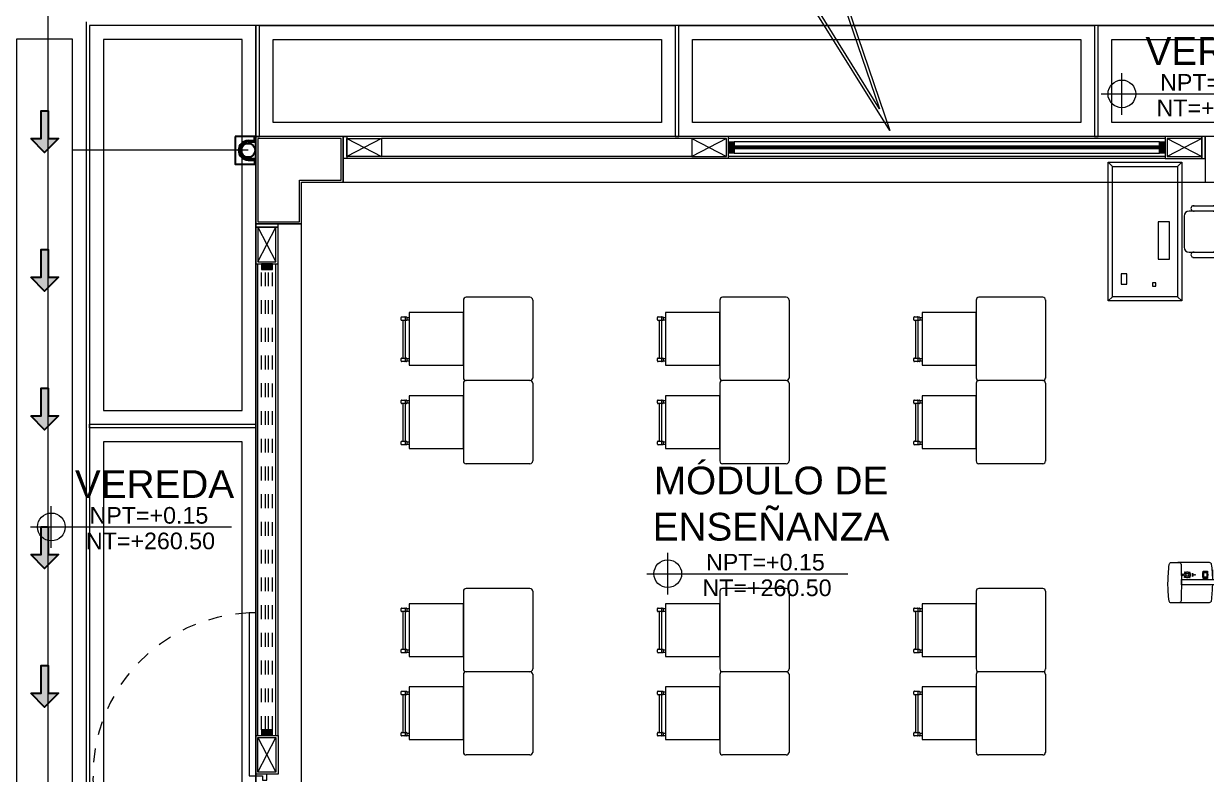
# Model space of a CAD drawing. Header units: metres. Extents: x 349075 to 349285, y 9281902 to 9282050.
# Drawn here: x 349133.6 to 349142.14, y 9281982.6 to 9281988.02 of the extents above; entities that cross this region are included whole.
import ezdxf

# ---------------------------------------------------------------- set-up
doc = ezdxf.new("R2010")
doc.units = ezdxf.units.M
doc.header["$LTSCALE"] = 0.25
for name, pattern in [('01 nivel$0$HIDDEN2', [0.1875, 0.125, -0.0625]), ('ACAD_ISO03W100', [30, 12, -18]), ('HIDDEN', [0.375, 0.25, -0.125])]:
    doc.linetypes.add(name, pattern=pattern)
for name, color, linetype, lineweight in [('.', 7, 'Continuous', 0), ('0_ CUNETAS', 151, 'Continuous', 5), ('0_VANOS', 30, 'Continuous', 9), ('ARQ-FONDO', 253, 'CONTINUOUS', 9), ('CUNETAS-RED', 5, 'CONTINUOUS', 18)]:
    doc.layers.add(name, color=color, linetype=linetype, lineweight=lineweight)
doc.styles.add('Arial_1', font='arial.ttf', dxfattribs={"height": 0.15})

# ---------------------------------------------------------------- blocks, each defined once
blk = doc.blocks.new('dsfd')
at = {"layer": 'ARQ-FONDO'}
for p, q in [((333298.399, 9094259.416), (333296.766, 9094259.416)), ((333300.842, 9094259.416), (333299.554, 9094259.416)), ((333296.511, 9094259.161), (333296.511, 9094258.428)), ((333301.097, 9094258.428), (333301.097, 9094259.161)), ((333296.766, 9094258.224), (333300.842, 9094258.224)), ((333296.766, 9094258.173), (333300.842, 9094258.173))]:
    blk.add_line(p, q, dxfattribs=at)
for points in [[(333299.554, 9094259.416), (333300.941, 9094263.493), (333298.399, 9094259.416)], [(333300.842, 9094259.365), (333299.478, 9094259.365), (333300.764, 9094263.123), (333298.432, 9094259.365), (333296.766, 9094259.365)]]:
    blk.add_lwpolyline(points, dxfattribs=at)
for points in [[(333296.766, 9094259.365, 0.414214), (333296.562, 9094259.161), (333296.562, 9094258.428, 0.414214), (333296.766, 9094258.224)], [(333300.842, 9094258.224, 0.414214), (333301.046, 9094258.428), (333301.046, 9094259.161, 0.414214), (333300.842, 9094259.365)]]:
    blk.add_lwpolyline(points, format="xyb", dxfattribs=at)
for centre, start, end in [((333296.766, 9094259.161), 90, 180), ((333300.842, 9094259.161), 0, 90), ((333296.766, 9094258.428), 180, 270), ((333300.842, 9094258.428), 270, 0)]:
    blk.add_arc(centre, 0.255, start, end, dxfattribs=at)
blk = doc.blocks.new('*U3844')
at = {"layer": '.', "lineweight": 30}
h = blk.add_hatch(color=1, dxfattribs=at)
h.dxf.hatch_style = 1
h.paths.add_polyline_path([(-0.025, -0.05), (-0.1, -0.05), (0, -0.15), (0.1, -0.05), (0.025, -0.05), (0.025, 0.15), (-0.025, 0.15)])
at = {"layer": '0_ CUNETAS', "color": 1, "lineweight": 30}
blk.add_lwpolyline([(-0.1, -0.05), (-0.025, -0.05), (-0.025, 0.15), (0.025, 0.15), (0.025, -0.05), (0.1, -0.05), (0, -0.15)], close=True, dxfattribs=at)
blk = doc.blocks.new('*U3817')
at = {"layer": '0_ CUNETAS', "color": 0, "linetype": 'ByBlock', "lineweight": -2, "transparency": 16777216}
for p in [(0, 58), (0, 57), (0, 56), (0, 55), (0, 54)]:
    blk.add_blockref('*U3844', p, dxfattribs=at)
blk = doc.blocks.new('red drenaje')
at = {"layer": 'CUNETAS-RED', "lineweight": 0}
for p, q in [((-16.98, 70.0281), (-16.98, 13.0932)), ((-17.08, 69.9051), (-17.08, 13.6))]:
    blk.add_line(p, q, dxfattribs=at)
blk.add_lwpolyline([(-17.48, 69.9051), (-17.08, 69.9051), (-17.08, 13.0932), (-17.48, 13.0932), (-17.48, 69.9051)], dxfattribs=at)
blk.add_blockref('*U3817', (-17.2796, 11.2374, 684.9178), dxfattribs=at)
blk = doc.blocks.new('00_PTA_ 01')
at = {"layer": 'ARQ-FONDO'}
for points in [[(1.97, 0.105), (0.99, 0.105), (0.99, 0.065), (1.97, 0.065)], [(0, 0), (0.035, 0), (0.035, 0.025), (0.01, 0.025), (0.01, 0.065), (0, 0.065)], [(1, 0), (1, 0.065), (0.99, 0.065), (0.99, 0.025), (0.965, 0.025), (0.965, 0)]]:
    blk.add_lwpolyline(points, close=True, dxfattribs=at)
at = {"layer": 'ARQ-FONDO', "linetype": 'ACAD_ISO03W100', "ltscale": 0.01}
blk.add_arc((0.9904, 0.0646), 0.9804, 2.36213, 179.97615, dxfattribs=at)
at = {"layer": 'ARQ-FONDO', "linetype": 'HIDDEN', "ltscale": 0.25}
blk.add_arc((0.99, 0.065), 0.98, 359.9999999999994, 1.2213e-12, dxfattribs=at)
blk = doc.blocks.new('*U1790')
at = {"linetype": 'Continuous', "true_color": 0xbebebe}
for points in [[(3032.1314, 1351.1888), (3032.1314, 1351.2688), (3032.1714, 1351.2688), (3032.1714, 1351.1888)], [(3035.4917, 1351.1888), (3035.4917, 1351.2688), (3035.5317, 1351.2688), (3035.5317, 1351.1888)]]:
    blk.add_hatch(color=9, dxfattribs=at).paths.add_polyline_path(points)
at = {"layer": '0_VANOS', "linetype": 'Continuous'}
for p, q in [((3032.1314, 1351.2688), (3032.1714, 1351.2688)), ((3032.1314, 1351.2688), (3032.1314, 1351.1888)), ((3032.1714, 1351.2688), (3032.1714, 1351.1888)), ((3035.4917, 1351.1888), (3035.4917, 1351.2688)), ((3035.4917, 1351.2688), (3035.5317, 1351.2688)), ((3035.5317, 1351.2688), (3035.5317, 1351.1888)), ((3032.1714, 1351.1888), (3032.1314, 1351.1888)), ((3035.5317, 1351.1888), (3035.4917, 1351.1888))]:
    blk.add_line(p, q, dxfattribs=at)
at = {"layer": '0_VANOS', "linetype": '01 nivel$0$HIDDEN2', "ltscale": 0.5}
for p, q in [((3032.1708, 1351.2688), (3035.4911, 1351.2688)), ((3032.1714, 1351.2388), (3035.4917, 1351.2388)), ((3032.1714, 1351.2188), (3035.4917, 1351.2188)), ((3032.1714, 1351.1888), (3035.4917, 1351.1888))]:
    blk.add_line(p, q, dxfattribs=at)
at = {"layer": '0_VANOS', "linetype": '01 nivel$0$HIDDEN2'}
blk.add_line((3035.4917, 1351.2688), (3035.5317, 1351.2688), dxfattribs=at)
blk = doc.blocks.new('*U1786')
at = {"linetype": 'Continuous', "lineweight": 0, "true_color": 0xbebebe}
for points in [[(3037.2524, 1360.5431), (3037.2124, 1360.5431), (3037.2124, 1360.4631), (3037.2524, 1360.4631)], [(3040.3624, 1360.5431), (3040.3224, 1360.5431), (3040.3224, 1360.4631), (3040.3624, 1360.4631)]]:
    blk.add_hatch(color=9, dxfattribs=at).paths.add_polyline_path(points)
at = {"layer": '0_VANOS', "linetype": 'Continuous'}
for p, q in [((3037.2524, 1360.5131), (3040.3224, 1360.5131)), ((3037.2524, 1360.5031), (3040.3224, 1360.5031)), ((3037.2524, 1360.4931), (3040.3224, 1360.4931))]:
    blk.add_line(p, q, dxfattribs=at)
for points in [[(3037.2124, 1360.5431), (3037.2124, 1360.4631), (3037.2524, 1360.4631), (3037.2524, 1360.5431)], [(3037.2524, 1360.5431), (3040.3224, 1360.5431), (3040.3224, 1360.4631), (3037.2524, 1360.4631)], [(3040.3224, 1360.5431), (3040.3224, 1360.4631), (3040.3624, 1360.4631), (3040.3624, 1360.5431)]]:
    blk.add_lwpolyline(points, close=True, dxfattribs=at)
blk = doc.blocks.new('montante')
at = {"layer": 'ARQ-FONDO', "lineweight": 30}
for p, q in [((0.0455, 0.07), (0.0455, 0.095)), ((0, 0.07), (0.0455, 0.07)), ((0, 0.06), (0.0555, 0.06)), ((0, -0.06), (0.0555, -0.06)), ((0, -0.07), (0.0455, -0.07)), ((0.0455, -0.07), (0.0455, -0.095))]:
    blk.add_line(p, q, dxfattribs=at)
blk.add_lwpolyline([(-0.0945, 0.1), (-0.0945, -0.1), (0.0555, -0.1), (0.0555, 0.1)], close=True, dxfattribs=at)
blk.add_circle((0, 0), 0.05, dxfattribs=at)
for centre, radius, start, end in [((0.0505, 0.095), 0.005, 0, 180), ((0, 0), 0.07, 90, 270), ((0, 0), 0.06, 90, 270), ((0.0505, -0.095), 0.005, 180, 0)]:
    blk.add_arc(centre, radius, start, end, dxfattribs=at)
blk = doc.blocks.new('PIZARRA')
at = {"layer": 'ARQ-FONDO'}
for p, q in [((2062.683, 1297.8748), (2062.683, 1297.9201)), ((2062.683, 1297.9201), (2062.737, 1297.8955)), ((2062.683, 1297.7942), (2062.683, 1297.8372)), ((2062.737, 1297.8964), (2062.7369, 1297.8748)), ((2062.737, 1297.8372), (2062.737, 1297.8156)), ((2062.737, 1297.8156), (2062.683, 1297.7942))]:
    blk.add_line(p, q, dxfattribs=at)
for points in [[(2062.6825, 1299.2075), (2062.6325, 1299.2075), (2062.6325, 1296.2075), (2062.6825, 1296.2075)], [(2062.6451, 1297.7408), (2062.6326, 1297.7408), (2062.6326, 1297.9712), (2062.6451, 1297.9712)], [(2062.6451, 1297.8372), (2062.6451, 1297.8748), (2063.1251, 1297.8749), (2063.1251, 1297.8374)], [(2062.9417, 1297.8215), (2062.9633, 1297.8215), (2062.9633, 1297.7871), (2062.9417, 1297.7872)]]:
    blk.add_lwpolyline(points, close=True, dxfattribs=at)
for points in [[(2062.9013, 1297.8749, -0.014069), (2062.9094, 1297.9903, -0.36773), (2062.925, 1298.0055)], [(2063.1978, 1297.7144), (2063.1419, 1297.7145, -0.347052), (2063.1268, 1297.7285, -0.012717), (2063.1268, 1297.9911, -0.337843), (2063.1418, 1298.0063), (2063.1974, 1298.0062, -0.355822), (2063.2136, 1297.9933, -0.025035), (2063.2222, 1297.864, -0.016366), (2063.2135, 1297.7297, -0.36773), (2063.1978, 1297.7144, -0.88346)], [(2063.152, 1297.7145, -0.065052), (2063.1476, 1297.7133), (2062.9254, 1297.7137, -0.355822), (2062.9092, 1297.7266, -0.021422), (2062.9011, 1297.8373, -0.021422)], [(2062.9389, 1297.8307, 0.168573), (2062.9417, 1297.8215)], [(2062.9633, 1297.8215, 0.168573), (2062.9662, 1297.8306)], [(2062.9417, 1297.7872, 0.164042), (2062.9387, 1297.7776)], [(2062.9662, 1297.7775, 0.164042), (2062.9633, 1297.7871)]]:
    blk.add_lwpolyline(points, format="xyb", dxfattribs=at)
for points in [[(2062.925, 1298.0055), (2063.1418, 1298.0051)], [(2062.9051, 1297.7676), (2062.9005, 1297.7677), (2062.9006, 1297.8373)]]:
    blk.add_lwpolyline(points, dxfattribs=at)
for points in [[(2062.9389, 1297.8307), (2062.9662, 1297.8306, -0.277727), (2062.9682, 1297.8287, -0.054292), (2062.9682, 1297.7799, -0.343014), (2062.9662, 1297.7775), (2062.9387, 1297.7776), (2062.9387, 1297.7776, -0.343014), (2062.9367, 1297.78, -0.054292), (2062.9368, 1297.8287, -0.277727), (2062.9389, 1297.8307)], [(2063.1024, 1297.7965, -5.87116), (2063.1024, 1297.8107, 0.448479), (2063.1071, 1297.8089, -2.095603), (2063.1071, 1297.7983, 0.448479)], [(2063.0631, 1297.8214), (2063.0688, 1297.8158, 1), (2063.0703, 1297.8174), (2063.0646, 1297.823, 1)], [(2063.1014, 1297.8214), (2063.0957, 1297.8158, -1), (2063.0942, 1297.8174), (2063.0998, 1297.8229, -1)], [(2063.063, 1297.7859), (2063.0687, 1297.7915, -1), (2063.0703, 1297.79), (2063.0646, 1297.7844, -1)], [(2063.1013, 1297.7859), (2063.0956, 1297.7915, 1), (2063.0941, 1297.7899), (2063.0998, 1297.7843, 1)]]:
    blk.add_lwpolyline(points, format="xyb", close=True, dxfattribs=at)
for centre, radius in [((2063.0284, 1297.8039), 0.00294), ((2063.0822, 1297.8037), 0.0115), ((2063.0822, 1297.8037), 0.0104), ((2063.1114, 1297.8036), 0.00398)]:
    blk.add_circle(centre, radius, dxfattribs=at)
blk.add_ellipse((2063.0437, 1297.8045), major_axis=(0, 0.0119), ratio=0.105028, start_param=3.141593, end_param=9.424778, dxfattribs=at)
blk = doc.blocks.new('CHAIR7')
at = {"layer": 'ARQ-FONDO'}
for p, q in [((5.12, 15.04), (17.88, 15.04)), ((0, 9), (0, -9)), ((20, 12), (3, 12)), ((23, -7.44), (23, 7.44)), ((3, -12), (20, -12)), ((5.12, -15), (17.88, -15))]:
    blk.add_line(p, q, dxfattribs=at)
for centre, radius, start, end in [((5.56, 13.54), 1.56, 73.7398, 286.2602), ((17.44, 13.54), 1.56, 253.7398, 106.2602), ((3, 9), 3, 90, 180), ((20, 9), 3, 62.41556, 90), ((22.34, 11.12), 1.1, 53.30994, 212.02741), ((4.82, 0), 19.64, 327.57575, 32.42425), ((7, 0), 20, 323.1301, 36.8699), ((3, -9), 3, 180, 270), ((5.56, -13.5), 1.56, 73.7398, 286.2602), ((17.44, -13.5), 1.56, 253.7398, 106.2602), ((20, -9), 3, 270, 297.58444), ((22.34, -11.12), 1.1, 147.97259, 306.69006)]:
    blk.add_arc(centre, radius, start, end, dxfattribs=at)
blk = doc.blocks.new('escritorio docente')
at = {"layer": 'ARQ-FONDO', "lineweight": 5}
for points in [[(0, -1.7), (-0.9, -1.7), (-0.9, 0), (0, 0)], [(-0.05, -1.65), (-0.85, -1.65), (-0.85, -0.05), (-0.05, -0.05)], [(-0.148, -0.731), (-0.287, -0.731), (-0.287, -1.187), (-0.148, -1.187)], [(-0.744, -1.492), (-0.674, -1.492), (-0.674, -1.367), (-0.744, -1.367)], [(-0.356, -1.519), (-0.315, -1.519), (-0.315, -1.478), (-0.356, -1.478)]]:
    blk.add_lwpolyline(points, close=True, dxfattribs=at)
for points in [[(-0.9, 0), (-0.85, -0.05)], [(0, 0), (-0.05, -0.05)], [(-0.85, -1.65), (-0.9, -1.7)], [(0, -1.7), (-0.05, -1.65)]]:
    blk.add_lwpolyline(points, dxfattribs=at)
at = {"layer": 'ARQ-FONDO', "lineweight": 5, "xscale": 0.0210000000000037, "yscale": 0.0210000000000037, "zscale": 0.0210000000000037}
blk.add_blockref('CHAIR7', (0.029, -0.85), dxfattribs=at)
blk = doc.blocks.new('escritosiosssss')
at = {"layer": 'ARQ-FONDO'}
for p, q in [((-0.0199, 0.6017), (-0.0199, 0.0377)), ((0.46, 0.62), (0, 0.62)), ((0.4799, 0.6017), (0.4799, 0.0377)), ((-0.4658, 0.479), (-0.4318, 0.479)), ((-0.4368, 0.4535), (-0.4658, 0.4535)), ((-0.4573, 0.4535), (-0.4573, 0.1821)), ((-0.4403, 0.476), (-0.4403, 0.4565)), ((-0.4403, 0.4535), (-0.4403, 0.1821)), ((-0.4318, 0.4535), (-0.4365, 0.4535)), ((-0.4276, 0.4747), (-0.4106, 0.4747)), ((-0.4276, 0.4747), (-0.4276, 0.4578)), ((-0.4276, 0.4578), (-0.4106, 0.4578)), ((-0.4658, 0.1821), (-0.4318, 0.1821)), ((-0.4403, 0.1792), (-0.4403, 0.1597)), ((-0.4276, 0.1779), (-0.4106, 0.1779)), ((-0.4276, 0.1779), (-0.4276, 0.1609)), ((-0.4318, 0.1567), (-0.4658, 0.1567)), ((-0.4276, 0.1609), (-0.4106, 0.1609)), ((-0.0199, 0.0017), (-0.0199, -0.5623)), ((0.46, 0.02), (0, 0.02)), ((0.46, 0.02), (0, 0.02)), ((0.4799, 0.0017), (0.4799, -0.5623)), ((-0.4658, -0.121), (-0.4318, -0.121)), ((-0.4368, -0.1465), (-0.4658, -0.1465)), ((-0.4573, -0.1465), (-0.4573, -0.4179)), ((-0.4403, -0.124), (-0.4403, -0.1435)), ((-0.4403, -0.1465), (-0.4403, -0.4179)), ((-0.4318, -0.1465), (-0.4365, -0.1465)), ((-0.4276, -0.1253), (-0.4106, -0.1253)), ((-0.4276, -0.1253), (-0.4276, -0.1422)), ((-0.4276, -0.1422), (-0.4106, -0.1422)), ((-0.4658, -0.4179), (-0.4318, -0.4179)), ((-0.4403, -0.4208), (-0.4403, -0.4403)), ((-0.4276, -0.4221), (-0.4106, -0.4221)), ((-0.4276, -0.4221), (-0.4276, -0.4391)), ((-0.4318, -0.4433), (-0.4658, -0.4433)), ((-0.4276, -0.4391), (-0.4106, -0.4391)), ((0.46, -0.58), (0, -0.58))]:
    blk.add_line(p, q, dxfattribs=at)
for points in [[(-0.47, 0.4578), (-0.47, 0.4747)], [(-0.47, 0.1609), (-0.47, 0.1779)], [(-0.47, -0.1422), (-0.47, -0.1253)], [(-0.47, -0.4391), (-0.47, -0.4221)]]:
    blk.add_lwpolyline(points, dxfattribs=at)
for points in [[(-0.02, 0.51), (-0.4106, 0.51), (-0.4106, 0.13), (-0.02, 0.13)], [(-0.02, -0.09), (-0.4106, -0.09), (-0.4106, -0.47), (-0.02, -0.47)]]:
    blk.add_lwpolyline(points, close=True, dxfattribs=at)
for centre, radius, start, end in [((0, 0.6), 0.02, 89.99968, 179.99968), ((0.46, 0.6), 0.02, 359.99968, 89.99968), ((-0.4658, 0.4747), 0.00424, 89.99968, 179.99968), ((-0.4658, 0.4578), 0.00424, 179.99968, 269.99968), ((-0.4433, 0.476), 0.00297, 359.99968, 89.99968), ((-0.4433, 0.4565), 0.00297, 269.99968, 359.99968), ((-0.4318, 0.4747), 0.00424, 359.99968, 89.99968), ((-0.4318, 0.4578), 0.00424, 269.99968, 359.99968), ((-0.4658, 0.1779), 0.00424, 89.99968, 179.99968), ((-0.4433, 0.1792), 0.00297, 359.99968, 89.99968), ((-0.4318, 0.1779), 0.00424, 359.99968, 89.99968), ((-0.4658, 0.1609), 0.00424, 179.99968, 269.99968), ((-0.4433, 0.1597), 0.00297, 269.99968, 359.99968), ((-0.4318, 0.1609), 0.00424, 269.99968, 359.99968), ((0, 0.04), 0.02, 179.99968, 269.99968), ((0, 0), 0.02, 89.99968, 179.99968), ((0.46, 0.04), 0.02, 269.99968, 359.99968), ((0.46, 0), 0.02, 359.99968, 89.99968), ((-0.4658, -0.1253), 0.00424, 89.99968, 179.99968), ((-0.4658, -0.1422), 0.00424, 179.99968, 269.99968), ((-0.4433, -0.124), 0.00297, 359.99968, 89.99968), ((-0.4433, -0.1435), 0.00297, 269.99968, 359.99968), ((-0.4318, -0.1253), 0.00424, 359.99968, 89.99968), ((-0.4318, -0.1422), 0.00424, 269.99968, 359.99968), ((-0.4658, -0.4221), 0.00424, 89.99968, 179.99968), ((-0.4433, -0.4208), 0.00297, 359.99968, 89.99968), ((-0.4318, -0.4221), 0.00424, 359.99968, 89.99968), ((-0.4658, -0.4391), 0.00424, 179.99968, 269.99968), ((-0.4433, -0.4403), 0.00297, 269.99968, 359.99968), ((-0.4318, -0.4391), 0.00424, 269.99968, 359.99968), ((0, -0.56), 0.02, 179.99968, 269.99968), ((0.46, -0.56), 0.02, 269.99968, 359.99968)]:
    blk.add_arc(centre, radius, start, end, dxfattribs=at)
blk = doc.blocks.new('Cotas de elevación - M_Cota de elevación - Destino rellenado-517392-Nivel 1')
at = {"layer": 'ARQ-FONDO'}
for p, q in [((0, -0.0015), (0, 0.0015)), ((-0.0015, 0), (0.013, 0))]:
    blk.add_line(p, q, dxfattribs=at)
blk.add_circle((0, 0), 0.001, dxfattribs=at)
blk = doc.blocks.new('bloque sum pg')
at = {"layer": 'ARQ-FONDO'}
for p, q in [((-12.42, -1.5, -20.5486), (-15.2, -1.4997)), ((-14.925, -1.5147, -2075.3019), (-15.175, -1.6447, -2075.3019)), ((-15.175, -1.5147, -2075.3019), (-14.925, -1.6447, -2075.3019)), ((-12.685, -1.515, -20.5486), (-14.925, -1.5147)), ((-12.685, -1.515), (-12.435, -1.645)), ((-12.435, -1.515), (-12.685, -1.645)), ((-9.27, -1.5, -20.5486), (-12.42, -1.5, -20.5486)), ((-12.42, -1.66, -20.5486), (-12.42, -1.5, -20.5486)), ((-9.27, -1.515, -20.5486), (-12.42, -1.515, -20.5486)), ((-9.255, -1.515), (-9.005, -1.645)), ((-9.005, -1.515), (-9.255, -1.645)), ((-12.42, -1.66, -20.5486), (-15.2, -1.6597)), ((-12.685, -1.645, -20.5486), (-14.925, -1.6447)), ((-9.27, -1.645, -20.5486), (-12.42, -1.645, -20.5486)), ((-9.27, -1.66, -20.5486), (-12.42, -1.66, -20.5486)), ((-15.815, -2.4047), (-15.685, -2.1547)), ((-15.815, -2.1547), (-15.685, -2.4047)), ((-15.83, -5.82, -20.5486), (-15.83, -2.4197, -20.5486)), ((-15.815, -5.82, -20.5486), (-15.815, -2.4197, -20.5486)), ((-15.685, -5.82, -20.5486), (-15.685, -2.4197, -20.5486)), ((-15.67, -5.82, -20.5486), (-15.67, -2.4197, -20.5486)), ((-15.815, -5.835, -726.015), (-15.685, -6.085, -726.015)), ((-15.815, -6.085, -726.015), (-15.685, -5.835, -726.015))]:
    blk.add_line(p, q, dxfattribs=at)
at = {"layer": 'ARQ-FONDO', "ltscale": 0.7}
blk.add_lwpolyline([(-17.33, 0), (0, 0), (0, -32.33), (-17.33, -32.33)], close=True, dxfattribs=at)
at = {"layer": 'ARQ-FONDO'}
for points in [[(-15.2, -1.4997), (-15.83, -1.5), (-15.83, -2.1297), (-15.5, -2.1297), (-15.5, -1.83), (-15.2, -1.8297)], [(-15.83, -2.1297), (-15.83, -2.1547), (-15.67, -2.1547), (-15.67, -2.1297)], [(-15.83, -2.1547), (-15.83, -2.4197), (-15.67, -2.4197), (-15.67, -2.1547)], [(-15.815, -2.1547), (-15.815, -2.4047), (-15.685, -2.4047), (-15.685, -2.1547)]]:
    blk.add_lwpolyline(points, close=True, dxfattribs=at)
blk.add_lwpolyline([(-15.215, -1.5147), (-15.815, -1.515), (-15.815, -2.1147), (-15.515, -2.1147), (-15.515, -1.815), (-15.215, -1.8147), (-15.215, -1.5147)], dxfattribs=at)
at = {"layer": 'ARQ-FONDO', "ltscale": 0.7}
for points, elevation in [([(-2.13, -1.83), (-2.13, -1.5), (-15.2, -1.4997), (-15.2, -1.8297)], -20.5486), ([(-15.5, -2.1297), (-15.83, -2.1297), (-15.83, -30.2003), (-15.5, -30.2003)], -705.4664)]:
    blk.add_lwpolyline(points, close=True, dxfattribs=dict(at, elevation=elevation))
at = {"layer": 'ARQ-FONDO'}
for points, elevation in [([(-15.2, -1.4997), (-15.175, -1.4997), (-15.175, -1.6597), (-15.2, -1.6597)], -2095.8506), ([(-15.175, -1.5147), (-14.925, -1.5147), (-14.925, -1.6447), (-15.175, -1.6447)], -2095.8506), ([(-12.435, -1.515), (-12.685, -1.515), (-12.685, -1.645), (-12.435, -1.645)], 0), ([(-9.005, -1.5), (-9.27, -1.5), (-9.27, -1.66), (-9.005, -1.66)], 0), ([(-9.005, -1.515), (-9.255, -1.515), (-9.255, -1.645), (-9.005, -1.645)], 0), ([(-8.98, -1.5), (-9.005, -1.5), (-9.005, -1.66), (-8.98, -1.66)], 0), ([(-8.98, -1.83), (-8.35, -1.83), (-8.35, -1.5), (-8.98, -1.5)], 0), ([(-15.83, -6.1), (-15.83, -5.82), (-15.67, -5.82), (-15.67, -6.1)], -726.015), ([(-15.815, -6.085), (-15.815, -5.835), (-15.685, -5.835), (-15.685, -6.085)], -726.015)]:
    blk.add_lwpolyline(points, close=True, dxfattribs=dict(at, elevation=elevation))
at = {"layer": 'ARQ-FONDO', "lineweight": 0}
blk.add_blockref('montante', (-15.8855, -1.6), dxfattribs=at)
at = {"layer": 'ARQ-FONDO', "xscale": -1}
blk.add_blockref('*U1786', (3027.9424, -1362.0831), dxfattribs=at)
at = {"layer": 'ARQ-FONDO', "lineweight": 5, "xscale": 0.5882352937309387, "yscale": 0.5882352937309387, "zscale": 0.5882352937309387}
blk.add_blockref('escritorio docente', (-9.1505, -1.6866, -709.0273), dxfattribs=at)
at = {"layer": 'ARQ-FONDO', "xscale": -1, "rotation": 270}
blk.add_blockref('*U1790', (-1366.9788, -3037.9514, -726.015), dxfattribs=at)
at = {"layer": 'ARQ-FONDO', "lineweight": 5}
for p in [(-14.3127, -3.28, -20.5486), (-12.463, -3.28, -20.5486), (-10.6131, -3.28, -20.5486), (-14.3127, -5.38, -20.5486), (-12.463, -5.38, -20.5486), (-10.6131, -5.38, -20.5486)]:
    blk.add_blockref('escritosiosssss', p, dxfattribs=at)
at = {"layer": 'ARQ-FONDO', "rotation": 180}
blk.add_blockref('PIZARRA', (2053.9725, 1293.1425, -20.5486), dxfattribs=at)
at = {"layer": 'ARQ-FONDO', "xscale": 99.99999999999991, "yscale": 99.99999999999991, "zscale": 99.99999999999991}
blk.add_blockref('Cotas de elevación - M_Cota de elevación - Destino rellenado-517392-Nivel 1', (-12.8583, -4.6535, 243.4104), dxfattribs=at)
at = {"layer": 'ARQ-FONDO', "xscale": 1.199999999999817, "yscale": 1.199999999999817, "zscale": 1.199999999999817, "rotation": 90.00000000000003}
blk.add_blockref('00_PTA_ 01', (-15.752, -7.3, -705.4664), dxfattribs=at)
at = {"layer": 'ARQ-FONDO', "insert": (-13.2883, -3.8808, 243.4104), "char_height": 0.2, "width": 2.349898, "attachment_point": 1, "style": 'Arial_1'}
blk.add_mtext('\\pxqc;MÓDULO DE ENSEÑANZA', dxfattribs=at)
at = {"layer": 'ARQ-FONDO', "char_height": 0.12, "width": 0.902142, "attachment_point": 1, "line_spacing_factor": 0.941778, "style": 'Arial_1'}
for s, insert in [('NPT=+0.15', (-12.5825, -4.5101, 243.4104)), ('NT=+260.50', (-12.6084, -4.6947, 243.4104))]:
    blk.add_mtext(s, dxfattribs=dict(at, insert=insert))
blk = doc.blocks.new('junta vereda 0.8')
at = {"layer": 'ARQ-FONDO'}
blk.add_lwpolyline([(0.0127, 0), (-0.0127, 0), (-0.0127, 0.8), (0.0127, 0.8)], close=True, dxfattribs=at)
blk = doc.blocks.new('JUNTA VEREDA')
at = {"layer": 'ARQ-FONDO'}
blk.add_lwpolyline([(-0.0133, 1.2), (0.0121, 1.2), (0.0121, 0), (-0.0133, 0)], close=True, dxfattribs=at)
blk = doc.blocks.new('verda sum pg')
at = {"layer": 'ARQ-FONDO'}
for points, elevation in [([(0, -31.33), (16.73, -31.33), (16.73, 0), (0, 0)], 684.9178), ([(1.2254, 0), (4.2254, 0), (4.2254, -0.8), (1.2254, -0.8)], -20.5486), ([(4.2508, 0), (7.2508, 0), (7.2508, -0.8), (4.2508, -0.8)], -20.5486), ([(7.2762, 0), (10.2762, 0), (10.2762, -0.8), (7.2762, -0.8)], -20.5486), ([(1.3254, -0.1), (4.1254, -0.1), (4.1254, -0.7), (1.3254, -0.7)], -20.5486), ([(4.3508, -0.1), (7.1508, -0.1), (7.1508, -0.7), (4.3508, -0.7)], -20.5486), ([(7.3762, -0.1), (10.1762, -0.1), (10.1762, -0.7), (7.3762, -0.7)], -20.5486)]:
    blk.add_lwpolyline(points, close=True, dxfattribs=dict(at, elevation=elevation))
for points in [[(1.2, -2.876), (1.2, 0), (0, 0), (0, -2.876)], [(1.1, -2.776), (1.1, -0.1), (0.1, -0.1), (0.1, -2.776)], [(1.2, -5.9014), (1.2, -2.9014), (0, -2.9014), (0, -5.9014)], [(1.1, -5.8014), (1.1, -3.0014), (0.1, -3.0014), (0.1, -5.8014)]]:
    blk.add_lwpolyline(points, close=True, dxfattribs=at)
at = {"layer": 'ARQ-FONDO', "xscale": -1, "rotation": 180}
for p in [(1.2127, 0, -20.5486), (4.2381, 0, -20.5486), (7.2635, 0, -20.5486)]:
    blk.add_blockref('junta vereda 0.8', p, dxfattribs=at)
at = {"layer": 'ARQ-FONDO', "xscale": 99.99999999999991, "yscale": 99.99999999999991, "zscale": 99.99999999999991}
for p in [(7.4481, -0.4931, 20.5486), (-0.2764, -3.6158, 20.5486)]:
    blk.add_blockref('Cotas de elevación - M_Cota de elevación - Destino rellenado-517392-Nivel 1', p, dxfattribs=at)
at = {"layer": 'ARQ-FONDO', "rotation": 90}
blk.add_blockref('JUNTA VEREDA', (1.2, -2.8881), dxfattribs=at)
at = {"layer": 'ARQ-FONDO', "char_height": 0.2, "width": 2.349898, "attachment_point": 1, "style": 'Arial_1'}
for insert in [(7.018, -0.0841, 20.5486), (-0.7064, -3.2067, 20.5486)]:
    blk.add_mtext('\\pxqc;VEREDA', dxfattribs=dict(at, insert=insert))
at = {"layer": 'ARQ-FONDO', "char_height": 0.12, "width": 0.902142, "attachment_point": 1, "line_spacing_factor": 0.941778, "style": 'Arial_1'}
for s, insert in [('NPT=+0.15', (7.7238, -0.3498, 20.5486)), ('NT=+260.50', (7.698, -0.5344, 20.5486)), ('NPT=+0.15', (-0.0006, -3.4724, 20.5486)), ('NT=+260.50', (-0.0265, -3.657, 20.5486))]:
    blk.add_mtext(s, dxfattribs=dict(at, insert=insert))

msp = doc.modelspace()

# ---------------------------------------------------------------- linework, layer by layer
at = {"layer": 'ARQ-FONDO', "lineweight": 0}
msp.add_line((349135.2242, 9281987.1045), (349133.9547, 9281987.1045), dxfattribs=at)
at = {"layer": 'ARQ-FONDO', "elevation": 705.4664}
msp.add_lwpolyline([(349135.2797, 9281987.2045), (349149.6097, 9281987.2045), (349149.6097, 9281957.8745), (349135.2797, 9281957.8745)], close=True, dxfattribs=at)

# ---------------------------------------------------------------- block references
at = {"layer": 'ARQ-FONDO', "extrusion": (-1.0001e-10, -0.025636, 0.999671), "xscale": -0.418244986072509, "yscale": 0.4182449860725101, "zscale": 0.4182449860725101, "rotation": 180}
msp.add_blockref('dsfd', (209738.3702, 13082566.2887, -237971.9153), dxfattribs=at)
at = {"layer": 'ARQ-FONDO', "lineweight": 5}
for name, p in [('bloque sum pg', (349151.1097, 9281988.7037, 705.4664)), ('verda sum pg', (349134.0797, 9281988.0037))]:
    msp.add_blockref(name, p, dxfattribs=at)
at = {"layer": 'CUNETAS-RED', "lineweight": 30}
msp.add_blockref('red drenaje', (349151.0347, 9281918.0014), dxfattribs=at)

doc.saveas('drawing.dxf')
